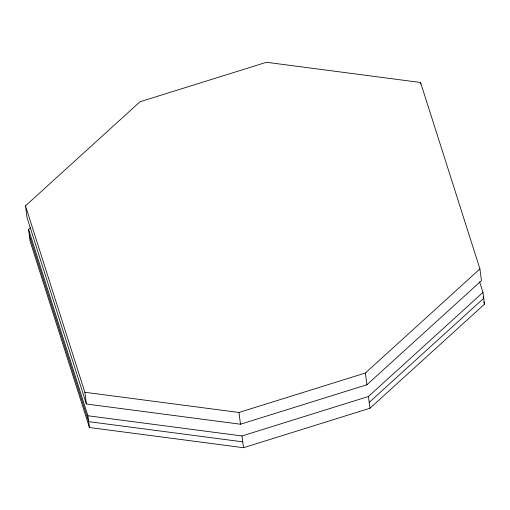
<?xml version="1.0" encoding="UTF-8"?>
<svg xmlns="http://www.w3.org/2000/svg" width="510" height="510" viewBox="0 0 510 510"><rect width="100%" height="100%" fill="white"/><g stroke="black" fill="none" stroke-linecap="round" stroke-linejoin="round"><path stroke-width="0.76" d="M25.5 205.842L140.033 101.758L266.456 62.284L420.559 82.486L479.923 268.917L481.446 280.666L366.913 384.75L240.497 424.224L86.388 404.016L27.024 217.591L25.5 205.842L84.864 392.273L86.388 404.016M479.598 281.8L482.976 292.409L484.5 304.158L369.967 408.242L243.544 447.716L89.441 427.514L30.077 241.083L28.554 229.334L30.313 227.734M84.864 392.273L238.967 412.475L365.389 373.001L479.923 268.917M28.554 229.334L87.911 415.765L242.02 435.967L368.443 396.493L482.976 292.409M369.202 402.371L483.735 298.286L483.257 296.769M242.785 441.845L88.676 421.642L29.312 235.212M483.773 301.888L484.5 304.158M420.559 82.486L420.763 84.054M365.389 373.001L366.913 384.75M368.443 396.493L369.967 408.242M238.967 412.475L240.497 424.224M242.02 435.967L243.544 447.716M87.911 415.765L89.441 427.514"/></g></svg>
